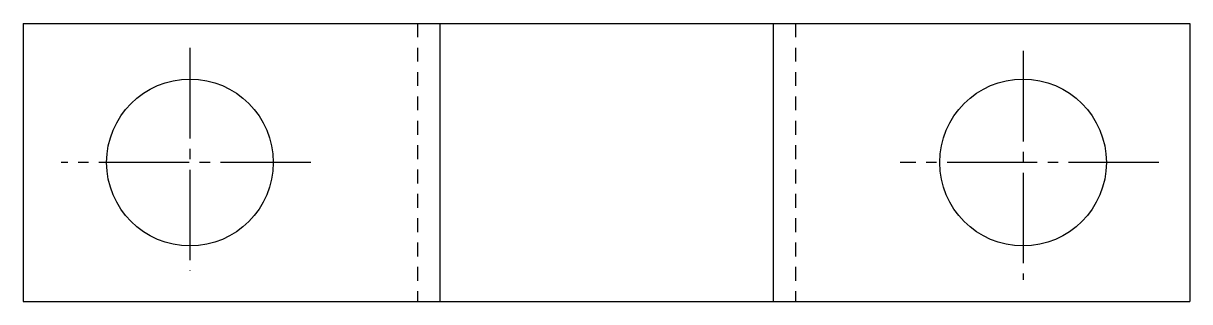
# Model space of a CAD drawing. Extents: x 11 to 134, y 10 to 157.
# Drawn here: x 92.39 to 134.39, y 104.85 to 114.85 of the extents above.
import ezdxf

# ---------------------------------------------------------------- set-up
doc = ezdxf.new("R2010")
doc.units = 0
doc.header["$LTSCALE"] = 0.25
doc.linetypes.add('CENTER', pattern=[17.5, 13, -1.5, 1.5, -1.5])
doc.linetypes.add('DASHED', pattern=[3.5, 2, -1.5])
doc.layers.get('0').update_dxf_attribs({"linetype": 'CONTINUOUS'})
doc.layers.add('CENTER', color=1, linetype='CENTER')

msp = doc.modelspace()

# ---------------------------------------------------------------- linework, layer by layer
for p, q in [((92.385334, 114.854923), (92.385334, 104.854923)), ((92.385334, 114.854923), (134.385334, 114.854923)), ((107.385334, 114.854923), (107.385334, 104.854923)), ((119.385334, 114.854923), (119.385334, 104.854923)), ((134.385334, 114.854923), (134.385334, 104.854923)), ((92.385334, 104.854923), (134.385334, 104.854923))]:
    msp.add_line(p, q)
at = {"color": 3, "linetype": 'DASHED'}
for p, q in [((106.585334, 114.854923), (106.585334, 104.854923)), ((120.185334, 114.854923), (120.185334, 104.854923))]:
    msp.add_line(p, q, dxfattribs=at)
for centre in [(98.385334, 109.854923), (128.385334, 109.854923)]:
    msp.add_circle(centre, 3)
at = {"layer": 'CENTER', "color": 1, "linetype": 'CENTER'}
for p, q in [((98.385334, 113.971017), (98.385334, 105.961746)), ((128.385334, 113.862783), (128.385334, 105.637046)), ((102.73499, 109.854923), (93.744613, 109.854923)), ((133.27285, 109.854923), (123.95752, 109.854923))]:
    msp.add_line(p, q, dxfattribs=at)

doc.saveas('drawing.dxf')
